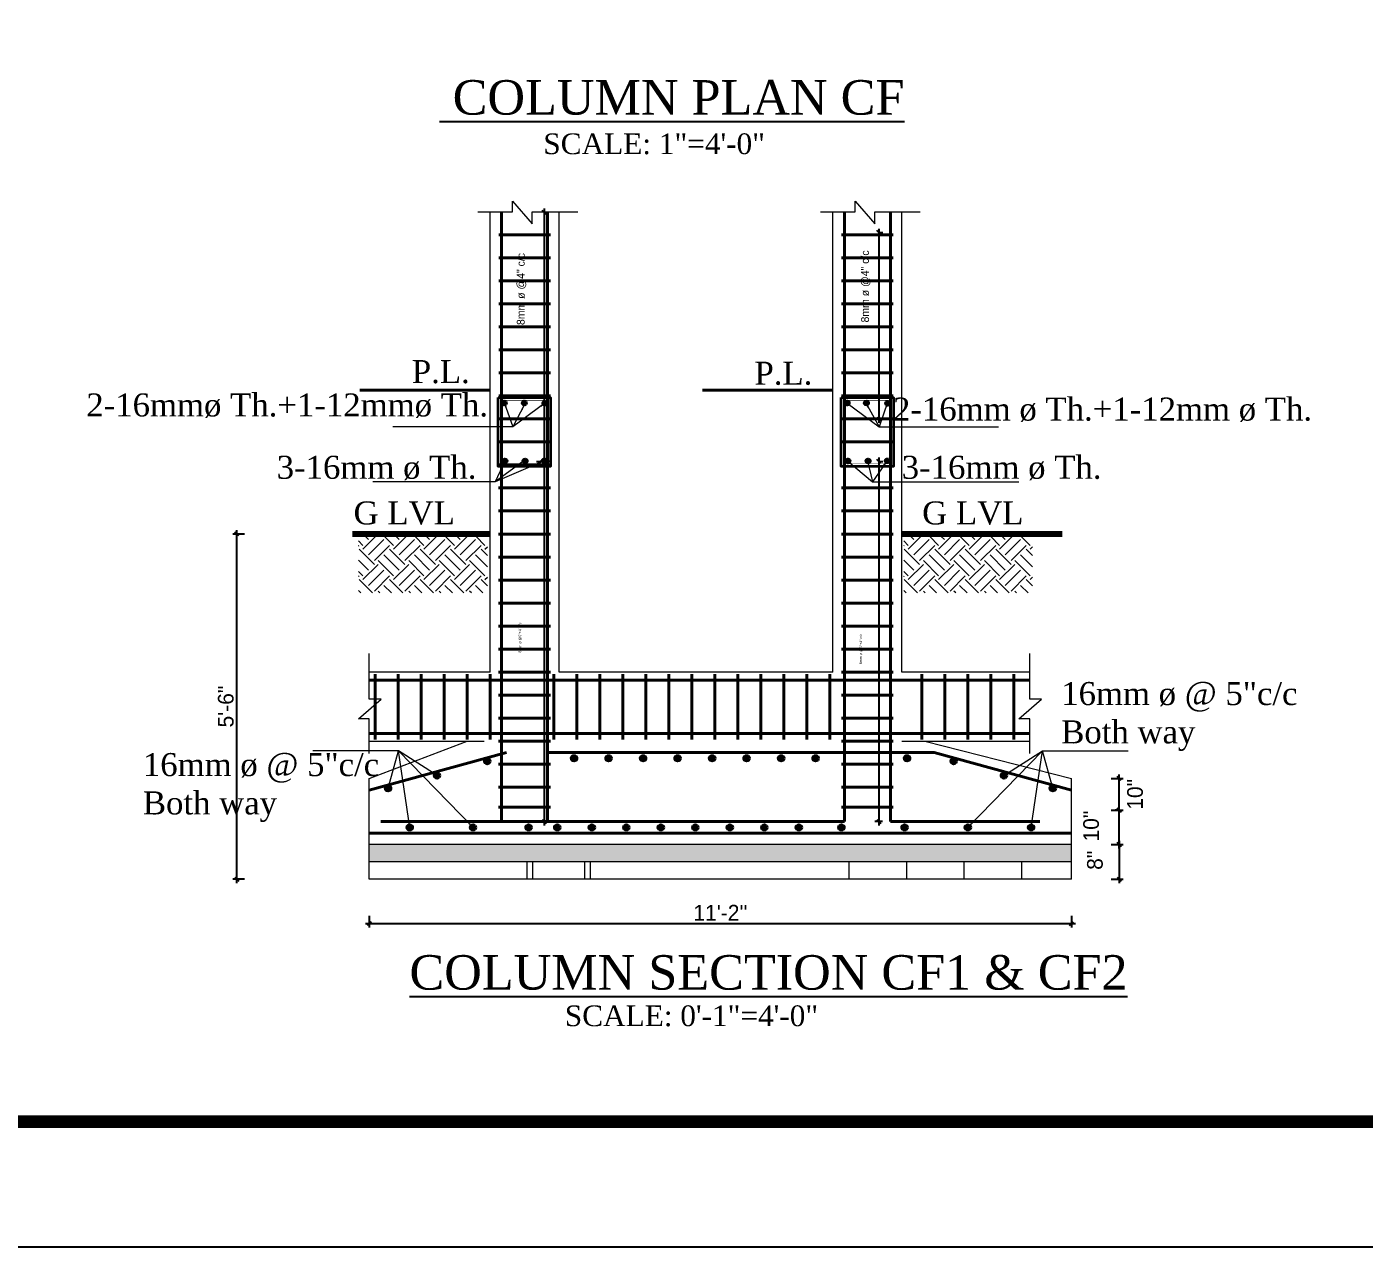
# Model space of a CAD drawing. Header units: inches. Extents: x -9998782 to 66725, y -6520505 to 8308.
# Drawn here: x -4999274 to -4998762, y -3259504 to -3259038 of the extents above; entities that cross this region are included whole.
import ezdxf
from ezdxf.enums import TextEntityAlignment as Align

# ---------------------------------------------------------------- set-up
doc = ezdxf.new("R2010")
doc.units = ezdxf.units.IN
doc.header["$LTSCALE"] = 2
doc.header["$MEASUREMENT"] = 0
doc.header["$PDMODE"] = 34
doc.linetypes.add('ACAD_ISO02W100', pattern=[15, 12, -3])
doc.layers.get('0').update_dxf_attribs({"linetype": 'CONTINUOUS'})
doc.layers.get('DEFPOINTS').update_dxf_attribs({"color": 141, "linetype": 'CONTINUOUS'})
doc.layers.add('column', color=4, linetype='CONTINUOUS')
for name, color, linetype, lineweight in [('DIM_LINE', 173, 'CONTINUOUS', 20), ('HACTH', 253, 'CONTINUOUS', 5), ('HATCH', 60, 'ACAD_ISO02W100', 13), ('ST-REINFOR', 201, 'CONTINUOUS', 40), ('TEXT', 181, 'CONTINUOUS', 25), ('TRENCH', 1, 'CONTINUOUS', 35), ('WALL ELV', 20, 'CONTINUOUS', 20), ('WALL SEC', 2, 'CONTINUOUS', 35)]:
    doc.layers.add(name, color=color, linetype=linetype, lineweight=lineweight)
doc.styles.add('Lettring Text', font='arial.ttf')
doc.styles.add('NIR', font='COPRGTL.TTF')
doc.styles.add('ordinary', font='times.ttf')
doc.styles.add('TIMES 48', font='times.ttf', dxfattribs={"height": 4})
doc.dimstyles.new('Copy of Standard', dxfattribs={"dimtxt": 6, "dimasz": 2.875, "dimexe": 2, "dimexo": 4, "dimgap": 2, "dimtad": 1, "dimdec": 0, "dimrnd": 1, "dimzin": 0, "dimdsep": 46, "dimlunit": 4, "dimtxsty": 'Lettring Text', "dimcen": 0.1, "dimclrd": 7, "dimclre": 7, "dimclrt": 7, "dimazin": 0, "dimtfac": 0.6450000000000001, "dimtdec": 0, "dimtmove": 1, "dimatfit": 0, "dimfxl": 3, "dimfxlon": 1, "dimtfillclr": 256, "dimtolj": 1, "dimtzin": 0, "dimlwd": -1, "dimlwe": -1, "dimarcsym": 2})
doc.dimstyles.new('nir 48', dxfattribs={"dimscale": 0.5, "dimtxt": 24, "dimasz": 3, "dimexe": 3, "dimexo": 6, "dimgap": 2, "dimtad": 3, "dimdec": 0, "dimzin": 3, "dimlunit": 4, "dimtxsty": 'NIR', "dimblk": 'OBLIQUE', "dimcen": 2.5, "dimdle": 3, "dimclrt": 3, "dimadec": 0, "dimazin": 0, "dimtfac": 1, "dimtdec": 0, "dimtmove": 2, "dimatfit": 3, "dimfxl": 1, "dimarcsym": 0})

# ---------------------------------------------------------------- blocks, each defined once
blk = doc.blocks.new('_Oblique')
at = {"color": 0, "linetype": 'ByBlock', "lineweight": -2}
blk.add_line((-0.5, -0.5), (0.5, 0.5), dxfattribs=at)
blk = doc.blocks.new('*D721')
at = {"layer": 'DEFPOINTS', "color": 0}
for p in [(-4999078.160861521, -3259108.676897615), (-4999076.047154357, -3259203.872644712), (-4999070.382405787, -3259203.872644712)]:
    blk.add_point(p, dxfattribs=at)
at = {"layer": 'DIM_LINE', "color": 0, "linetype": 'ByBlock', "lineweight": -2}
blk.add_line((-4999076.047154357, -3259107.176897615), (-4999076.047154357, -3259205.372644712), dxfattribs=at)
at = {"layer": 'DIM_LINE', "color": 0, "lineweight": -2}
for p, q in [((-4999076.047154357, -3259108.676897615), (-4999074.547154357, -3259108.676897615)), ((-4999073.382405787, -3259203.872644712), (-4999077.547154357, -3259203.872644712))]:
    blk.add_line(p, q, dxfattribs=at)
at = {"layer": 'DIM_LINE', "color": 0, "lineweight": -2, "xscale": 1.5, "yscale": 1.5, "zscale": 1.5}
for p, rotation in [((-4999076.047154357, -3259108.676897615), 90), ((-4999076.047154357, -3259203.872644712), 270)]:
    blk.add_blockref('_Oblique', p, dxfattribs=dict(at, rotation=rotation))
at = {"layer": 'DIM_LINE', "color": 3, "insert": (-4999084.728588782, -3259137.958773493), "char_height": 3, "attachment_point": 5, "rotation": 90, "style": 'NIR'}
blk.add_mtext('8mm ø @4" c/c', dxfattribs=at)
blk = doc.blocks.new('*D722')
at = {"layer": 'DEFPOINTS', "color": 0}
for p in [(-4999090.185192507, -3259203.872644712), (-4999076.047154357, -3259341.661342256), (-4999074.782405787, -3259341.661342256)]:
    blk.add_point(p, dxfattribs=at)
at = {"layer": 'DIM_LINE', "color": 0, "lineweight": -2}
for p, q in [((-4999079.047154357, -3259203.872644712), (-4999074.547154357, -3259203.872644712)), ((-4999076.047154357, -3259341.661342256), (-4999077.547154357, -3259341.661342256))]:
    blk.add_line(p, q, dxfattribs=at)
at = {"layer": 'DIM_LINE', "color": 0, "linetype": 'ByBlock', "lineweight": -2}
blk.add_line((-4999076.047154357, -3259202.372644712), (-4999076.047154357, -3259343.161342256), dxfattribs=at)
at = {"layer": 'DIM_LINE', "color": 0, "lineweight": -2, "xscale": 1.5, "yscale": 1.5, "zscale": 1.5}
for p, rotation in [((-4999076.047154357, -3259203.872644712), 90), ((-4999076.047154357, -3259341.661342256), 270)]:
    blk.add_blockref('_Oblique', p, dxfattribs=dict(at, rotation=rotation))
at = {"layer": 'DIM_LINE', "color": 3, "insert": (-4999085.249526389, -3259271.254072921), "char_height": 1, "attachment_point": 5, "rotation": 90, "style": 'NIR'}
blk.add_mtext('8mm ø @6"+4" c/c', dxfattribs=at)
blk = doc.blocks.new('*D723')
at = {"layer": 'DEFPOINTS', "color": 0}
for p in [(-4998948.446828401, -3259116.381342256), (-4998948.024084787, -3259187.693536069), (-4998948.024084787, -3259187.693536069)]:
    blk.add_point(p, dxfattribs=at)
at = {"layer": 'DIM_LINE', "color": 0, "linetype": 'ByBlock', "lineweight": -2}
blk.add_line((-4998948.024084787, -3259114.881342256), (-4998948.024084787, -3259189.193536069), dxfattribs=at)
at = {"layer": 'DIM_LINE', "color": 0, "lineweight": -2}
for p, q in [((-4998948.024084787, -3259116.381342256), (-4998946.524084787, -3259116.381342256)), ((-4998948.024084787, -3259187.693536069), (-4998949.524084787, -3259187.693536069))]:
    blk.add_line(p, q, dxfattribs=at)
at = {"layer": 'DIM_LINE', "color": 0, "lineweight": -2, "xscale": 1.5, "yscale": 1.5, "zscale": 1.5}
for p, rotation in [((-4998948.024084787, -3259116.381342256), 90), ((-4998948.024084787, -3259187.693536069), 270)]:
    blk.add_blockref('_Oblique', p, dxfattribs=dict(at, rotation=rotation))
at = {"layer": 'DIM_LINE', "color": 3, "insert": (-4998953.026748889, -3259136.971938201), "char_height": 3, "attachment_point": 5, "rotation": 90, "style": 'NIR'}
blk.add_mtext('8mm ø @4" c/c', dxfattribs=at)
blk = doc.blocks.new('*D724')
at = {"layer": 'DEFPOINTS', "color": 0}
for p in [(-4998950.226871507, -3259203.872644712), (-4998948.024084787, -3259341.661342256), (-4998943.623902407, -3259341.661342256)]:
    blk.add_point(p, dxfattribs=at)
at = {"layer": 'DIM_LINE', "color": 0, "linetype": 'ByBlock', "lineweight": -2}
blk.add_line((-4998948.024084787, -3259202.372644712), (-4998948.024084787, -3259343.161342256), dxfattribs=at)
at = {"layer": 'DIM_LINE', "color": 0, "lineweight": -2}
for p, q in [((-4998948.024084787, -3259203.872644712), (-4998946.524084787, -3259203.872644712)), ((-4998946.623902407, -3259341.661342256), (-4998949.524084787, -3259341.661342256))]:
    blk.add_line(p, q, dxfattribs=at)
at = {"layer": 'DIM_LINE', "color": 0, "lineweight": -2, "xscale": 1.5, "yscale": 1.5, "zscale": 1.5}
for p, rotation in [((-4998948.024084787, -3259203.872644712), 90), ((-4998948.024084787, -3259341.661342256), 270)]:
    blk.add_blockref('_Oblique', p, dxfattribs=dict(at, rotation=rotation))
at = {"layer": 'DIM_LINE', "color": 3, "insert": (-4998954.829101076, -3259275.661342256), "char_height": 1, "attachment_point": 5, "rotation": 90, "style": 'NIR'}
blk.add_mtext('8mm ø @6"+4" c/c', dxfattribs=at)
blk = doc.blocks.new('*D725')
at = {"layer": 'DEFPOINTS', "color": 0}
for p in [(-4999193.649555664, -3259231.661342256), (-4999179.43981347, -3259231.661342256), (-4999179.43981347, -3259363.661342256)]:
    blk.add_point(p, dxfattribs=at)
at = {"layer": 'DIM_LINE', "color": 0, "lineweight": -2}
for p, q in [((-4999190.649555664, -3259231.661342256), (-4999195.149555664, -3259231.661342256)), ((-4999190.649555664, -3259363.661342256), (-4999195.149555664, -3259363.661342256))]:
    blk.add_line(p, q, dxfattribs=at)
at = {"layer": 'DIM_LINE', "color": 0, "linetype": 'ByBlock', "lineweight": -2}
blk.add_line((-4999193.649555664, -3259365.161342256), (-4999193.649555664, -3259230.161342256), dxfattribs=at)
at = {"layer": 'DIM_LINE', "color": 0, "lineweight": -2, "xscale": 1.5, "yscale": 1.5, "zscale": 1.5}
for p, rotation in [((-4999193.649555664, -3259231.661342256), 90), ((-4999193.649555664, -3259363.661342256), 270)]:
    blk.add_blockref('_Oblique', p, dxfattribs=dict(at, rotation=rotation))
at = {"layer": 'DIM_LINE', "color": 3, "insert": (-4999197.842962256, -3259297.661342257), "char_height": 6, "attachment_point": 5, "rotation": 90, "style": 'NIR'}
blk.add_mtext('5\'-6"', dxfattribs=at)
blk = doc.blocks.new('*D726')
at = {"layer": 'DEFPOINTS', "color": 0}
for p in [(-4998896.66955573, -3259350.461342256), (-4998896.66955573, -3259363.661342256), (-4998856.095396386, -3259363.661342256)]:
    blk.add_point(p, dxfattribs=at)
at = {"layer": 'DIM_LINE', "color": 0, "lineweight": -2}
for p, q in [((-4998859.095396386, -3259350.461342256), (-4998854.595396386, -3259350.461342256)), ((-4998859.095396386, -3259363.661342256), (-4998854.595396386, -3259363.661342256))]:
    blk.add_line(p, q, dxfattribs=at)
at = {"layer": 'DIM_LINE', "color": 0, "linetype": 'ByBlock', "lineweight": -2}
blk.add_line((-4998856.095396386, -3259348.961342256), (-4998856.095396386, -3259365.161342256), dxfattribs=at)
at = {"layer": 'DIM_LINE', "color": 0, "lineweight": -2, "xscale": 1.5, "yscale": 1.5, "zscale": 1.5}
for p, rotation in [((-4998856.095396386, -3259350.461342256), 90), ((-4998856.095396386, -3259363.661342256), 270)]:
    blk.add_blockref('_Oblique', p, dxfattribs=dict(at, rotation=rotation))
at = {"layer": 'DIM_LINE', "color": 3, "insert": (-4998865.338878925, -3259356.455464331), "char_height": 6, "attachment_point": 5, "rotation": 90, "style": 'NIR'}
blk.add_mtext('8"', dxfattribs=at)
blk = doc.blocks.new('*D727')
at = {"layer": 'DEFPOINTS', "color": 0}
for p in [(-4998896.419283105, -3259337.261342256), (-4998856.095396386, -3259337.261342256), (-4998914.885724833, -3259350.461342256)]:
    blk.add_point(p, dxfattribs=at)
at = {"layer": 'DIM_LINE', "color": 0, "lineweight": -2}
for p, q in [((-4998859.095396386, -3259337.261342256), (-4998854.595396386, -3259337.261342256)), ((-4998859.095396386, -3259350.461342256), (-4998854.595396386, -3259350.461342256))]:
    blk.add_line(p, q, dxfattribs=at)
at = {"layer": 'DIM_LINE', "color": 0, "linetype": 'ByBlock', "lineweight": -2}
blk.add_line((-4998856.095396386, -3259351.961342256), (-4998856.095396386, -3259335.761342256), dxfattribs=at)
at = {"layer": 'DIM_LINE', "color": 0, "lineweight": -2, "xscale": 1.5, "yscale": 1.5, "zscale": 1.5}
for p, rotation in [((-4998856.095396386, -3259337.261342256), 90), ((-4998856.095396386, -3259350.461342256), 270)]:
    blk.add_blockref('_Oblique', p, dxfattribs=dict(at, rotation=rotation))
at = {"layer": 'DIM_LINE', "color": 3, "insert": (-4998866.808732915, -3259343.370231516), "char_height": 6, "attachment_point": 5, "rotation": 90, "style": 'NIR'}
blk.add_mtext('10"', dxfattribs=at)
blk = doc.blocks.new('*D729')
at = {"layer": 'DEFPOINTS', "color": 0}
for p in [(-4999142.982405787, -3259363.661342256), (-4998874.286148428, -3259363.661342256), (-4998874.286148428, -3259380.693859606)]:
    blk.add_point(p, dxfattribs=at)
at = {"layer": 'DIM_LINE', "color": 0, "lineweight": -2}
for p, q in [((-4999142.982405787, -3259377.693859606), (-4999142.982405787, -3259382.193859606)), ((-4998874.286148428, -3259377.693859606), (-4998874.286148428, -3259382.193859606))]:
    blk.add_line(p, q, dxfattribs=at)
at = {"layer": 'DIM_LINE', "color": 0, "linetype": 'ByBlock', "lineweight": -2}
blk.add_line((-4999144.482405787, -3259380.693859606), (-4998872.786148428, -3259380.693859606), dxfattribs=at)
at = {"layer": 'DIM_LINE', "color": 0, "lineweight": -2, "xscale": 1.5, "yscale": 1.5, "zscale": 1.5, "rotation": 180}
blk.add_blockref('_Oblique', (-4999142.982405787, -3259380.693859606), dxfattribs=at)
at = {"layer": 'DIM_LINE', "color": 0, "lineweight": -2, "xscale": 1.5, "yscale": 1.5, "zscale": 1.5}
blk.add_blockref('_Oblique', (-4998874.286148428, -3259380.693859606), dxfattribs=at)
at = {"layer": 'DIM_LINE', "color": 3, "insert": (-4999008.634277107, -3259376.500453012), "char_height": 6, "attachment_point": 5, "style": 'NIR'}
blk.add_mtext("11'-2''", dxfattribs=at)
blk = doc.blocks.new('*D730')
at = {"layer": 'DEFPOINTS', "color": 0}
for p in [(-4998874.286148428, -3259325.194411106), (-4998856.103170398, -3259325.194411106), (-4998856.095396386, -3259337.261342256)]:
    blk.add_point(p, dxfattribs=at)
at = {"layer": 'DIM_LINE', "color": 0, "lineweight": -2}
for p, q in [((-4998859.103170398, -3259325.194411106), (-4998854.603170398, -3259325.194411106)), ((-4998856.103170398, -3259337.261342256), (-4998857.603170398, -3259337.261342256))]:
    blk.add_line(p, q, dxfattribs=at)
at = {"layer": 'DIM_LINE', "color": 0, "linetype": 'ByBlock', "lineweight": -2}
blk.add_line((-4998856.103170398, -3259338.761342256), (-4998856.103170398, -3259323.694411106), dxfattribs=at)
at = {"layer": 'DIM_LINE', "color": 0, "lineweight": -2, "xscale": 1.5, "yscale": 1.5, "zscale": 1.5}
for p, rotation in [((-4998856.103170398, -3259325.194411106), 90), ((-4998856.103170398, -3259337.261342256), 270)]:
    blk.add_blockref('_Oblique', p, dxfattribs=dict(at, rotation=rotation))
at = {"layer": 'DIM_LINE', "color": 3, "insert": (-4998849.997675891, -3259331.227876682), "char_height": 6, "attachment_point": 5, "rotation": 90, "style": 'NIR'}
blk.add_mtext('10"', dxfattribs=at)

msp = doc.modelspace()

# ---------------------------------------------------------------- hatches: boundary and pattern name
at = {"layer": 'HACTH'}
h = msp.add_hatch(dxfattribs=at)
h.set_pattern_fill('AR-CONC', color=256, scale=1.100000000000136, style=0)
h.set_pattern_definition([(49.99999999999999, (-5155065.486148447, -3101620.422986282), (7.889862008609267, -0.6902734848086318), [0.8250000000001023, -9.075000000001125]), (355, (-5155065.486148447, -3101620.422986282), (-1.526264669743189, 8.274113470701156), [0.6600000000000819, -7.2600000000009]), (100.4513999999999, (-5155064.828659967, -3101620.480509022), (6.363603198855026, 7.58383496267143), [0.7011420900000852, -7.712563232000941]), (46.18420000000002, (-5155065.486148447, -3101618.222986282), (11.73965153488354, -1.820709157619425), [1.23750000000015, -13.61250000000166]), (96.6356, (-5155064.507844253, -3101618.374712659), (10.28128976103701, 10.71529657990619), [1.05171316800013, -11.56884300000143]), (351.1842, (-5155065.486148447, -3101618.222986282), (10.28128139647117, 10.7153046101799), [0.990000000000123, -10.89000000000135]), (21, (-5155064.386148447, -3101618.772986282), (6.565977573303893, -4.428807797319276), [0.8250000000001023, -9.075000000001125]), (326.0000000000001, (-5155064.386148447, -3101618.772986282), (2.676468651137731, 7.976650495516372), [0.6600000000000819, -7.2600000000009]), (71.4514, (-5155063.838983884, -3101619.142053948), (9.242448914397535, 3.547835463809916), [0.7011420900000871, -7.712563232000957]), (37.50000000000001, (-5155065.486148447, -3101620.422986282), (0.1337584084902139, 3.661832392144881), [0, -7.172000000000889, 0, -7.370000000000914, 0, -7.287500000000904]), (7.500000000000001, (-5155065.486148447, -3101620.422986282), (2.893764911863994, 4.338528830706501), [0, -4.202000000000521, 0, -7.007000000000869, 0, -2.777500000000344]), (327.5, (-5155067.939148447, -3101620.422986282), (5.872046797897228, -0.2481035890782086), [0, -2.750000000000341, 0, -8.580000000001064, 0, -11.38500000000141]), (317.5, (-5155069.039148447, -3101620.422986282), (6.415047862767044, 1.101154805655631), [0, -3.575000000000443, 0, -5.698000000000706, 0, -8.085000000001003])])
h.paths.add_polyline_path([(-4999142.982405787, -3259350.461342256), (-4999142.982405787, -3259357.061342256), (-4998874.286148428, -3259357.061342256), (-4998874.286148428, -3259350.461342256)])
at = {"layer": 'HATCH'}
h = msp.add_hatch(dxfattribs=at)
h.set_pattern_fill('EARTH', color=256, scale=33.00000000000409, angle=45, style=0)
h.set_pattern_definition([(45, (-5079400.134688401, -3295818.702588602), (9.76996261670259e-16, 11.66726188957948), [8.250000000001023, -8.250000000001023]), (45, (-5079402.322300005, -3295816.514976998), (9.76996261670259e-16, 11.66726188957948), [8.250000000001023, -8.250000000001023]), (45, (-5079404.509911609, -3295814.327365393), (9.76996261670259e-16, 11.66726188957948), [8.250000000001023, -8.250000000001023]), (135, (-5079404.509911609, -3295812.868957657), (-11.66726188957948, 9.76996261670259e-16), [8.250000000001023, -8.250000000001023]), (135, (-5079402.322300005, -3295810.681346053), (-11.66726188957948, 9.76996261670259e-16), [8.250000000001023, -8.250000000001023]), (135, (-5079400.134688401, -3295808.493734449), (-11.66726188957948, 9.76996261670259e-16), [8.250000000001023, -8.250000000001023])])
h.paths.add_polyline_path([(-4999097.801765238, -3259232.617223062), (-4999147.088720195, -3259232.617223062), (-4999147.088720195, -3259254.185671457), (-4999097.801765238, -3259254.185671457)])
h = msp.add_hatch(dxfattribs=at)
h.set_pattern_fill('EARTH', color=256, scale=33.00000000000409, angle=45, style=0)
h.set_pattern_definition([(45, (-5079191.561978702, -3295818.702588602), (9.76996261670259e-16, 11.66726188957948), [8.250000000001023, -8.250000000001023]), (45, (-5079193.749590307, -3295816.514976998), (9.76996261670259e-16, 11.66726188957948), [8.250000000001023, -8.250000000001023]), (45, (-5079195.937201911, -3295814.327365393), (9.76996261670259e-16, 11.66726188957948), [8.250000000001023, -8.250000000001023]), (135, (-5079195.937201911, -3295812.868957657), (-11.66726188957948, 9.76996261670259e-16), [8.250000000001023, -8.250000000001023]), (135, (-5079193.749590307, -3295810.681346053), (-11.66726188957948, 9.76996261670259e-16), [8.250000000001023, -8.250000000001023]), (135, (-5079191.561978702, -3295808.493734449), (-11.66726188957948, 9.76996261670259e-16), [8.250000000001023, -8.250000000001023])])
h.paths.add_polyline_path([(-4998889.22905554, -3259232.617223062), (-4998938.516010497, -3259232.617223062), (-4998938.516010497, -3259254.185671457), (-4998889.22905554, -3259254.185671457)])
at = {"layer": 'WALL SEC'}
for points in [[(-4999092.109861108, -3259181.540059566, 1), (-4999090.525861108, -3259181.540059566, 1)], [(-4999092.109861108, -3259181.540059566, 1), (-4999090.525861108, -3259181.540059566, 1)], [(-4999090.491963246, -3259181.540059566, -1), (-4999092.075963247, -3259181.540059566, -1)], [(-4999084.470434438, -3259181.54691362, 1), (-4999082.886434439, -3259181.54691362, 1)], [(-4999084.470434438, -3259181.54691362, 1), (-4999082.886434439, -3259181.54691362, 1)], [(-4999082.852536577, -3259181.54691362, -1), (-4999084.436536577, -3259181.54691362, -1)], [(-4999076.59640665, -3259181.662635973, 1), (-4999075.01240665, -3259181.662635973, 1)], [(-4999076.59640665, -3259181.662635973, 1), (-4999075.01240665, -3259181.662635973, 1)], [(-4999074.978508788, -3259181.662635973, -1), (-4999076.562508788, -3259181.662635973, -1)], [(-4998960.965238155, -3259181.540059566, 1), (-4998959.381238155, -3259181.540059566, 1)], [(-4998960.965238155, -3259181.540059566, 1), (-4998959.381238155, -3259181.540059566, 1)], [(-4998959.347340293, -3259181.540059566, -1), (-4998960.931340293, -3259181.540059566, -1)], [(-4998953.600550755, -3259181.54691362, 1), (-4998952.016550755, -3259181.54691362, 1)], [(-4998953.600550755, -3259181.54691362, 1), (-4998952.016550755, -3259181.54691362, 1)], [(-4998951.982652893, -3259181.54691362, -1), (-4998953.566652893, -3259181.54691362, -1)], [(-4998945.451783696, -3259181.662635973, 1), (-4998943.867783696, -3259181.662635973, 1)], [(-4998945.451783696, -3259181.662635973, 1), (-4998943.867783696, -3259181.662635973, 1)], [(-4998943.833885835, -3259181.662635973, -1), (-4998945.417885834, -3259181.662635973, -1)], [(-4999091.88112722, -3259203.738341938, 1), (-4999090.297127219, -3259203.738341938, 1)], [(-4999091.88112722, -3259203.738341938, 1), (-4999090.297127219, -3259203.738341938, 1)], [(-4999090.263229357, -3259203.738341938, -1), (-4999091.847229358, -3259203.738341938, -1)], [(-4999084.181127219, -3259203.738341938, 1), (-4999082.59712722, -3259203.738341938, 1)], [(-4999084.181127219, -3259203.738341938, 1), (-4999082.59712722, -3259203.738341938, 1)], [(-4999082.563229358, -3259203.738341938, -1), (-4999084.147229358, -3259203.738341938, -1)], [(-4999076.852842788, -3259203.67472735, 1), (-4999075.268842788, -3259203.67472735, 1)], [(-4999076.852842788, -3259203.67472735, 1), (-4999075.268842788, -3259203.67472735, 1)], [(-4999075.234944927, -3259203.67472735, -1), (-4999076.818944926, -3259203.67472735, -1)], [(-4998960.650837863, -3259203.738341938, 1), (-4998959.066837863, -3259203.738341938, 1)], [(-4998960.650837863, -3259203.738341938, 1), (-4998959.066837863, -3259203.738341938, 1)], [(-4998959.032940001, -3259203.738341938, -1), (-4998960.616940001, -3259203.738341938, -1)], [(-4998952.950837863, -3259203.738341938, 1), (-4998951.366837863, -3259203.738341938, 1)], [(-4998952.950837863, -3259203.738341938, 1), (-4998951.366837863, -3259203.738341938, 1)], [(-4998951.332940001, -3259203.738341938, -1), (-4998952.916940001, -3259203.738341938, -1)], [(-4998945.622553431, -3259203.67472735, 1), (-4998944.038553432, -3259203.67472735, 1)], [(-4998945.622553431, -3259203.67472735, 1), (-4998944.038553432, -3259203.67472735, 1)], [(-4998944.00465557, -3259203.67472735, -1), (-4998945.58865557, -3259203.67472735, -1)], [(-4999063.514074536, -3259317.450492403, -1), (-4999065.714074535, -3259317.450492403, -1)], [(-4999050.314074536, -3259317.450492403, -1), (-4999052.514074536, -3259317.450492403, -1)], [(-4999037.114074536, -3259317.450492403, -1), (-4999039.314074536, -3259317.450492403, -1)], [(-4999023.914074535, -3259317.450492403, -1), (-4999026.114074536, -3259317.450492403, -1)], [(-4999010.714074535, -3259317.450492403, -1), (-4999012.914074535, -3259317.450492403, -1)], [(-4998997.514074536, -3259317.450492403, -1), (-4998999.714074535, -3259317.450492403, -1)], [(-4998984.314074536, -3259317.450492403, -1), (-4998986.514074536, -3259317.450492403, -1)], [(-4998971.114074536, -3259317.450492403, -1), (-4998973.314074536, -3259317.450492403, -1)], [(-4998936.123874503, -3259317.450492403, -1), (-4998938.323874503, -3259317.450492403, -1)], [(-4999098.954662059, -3259318.550492403, 1), (-4999096.754662059, -3259318.550492403, 1)], [(-4998918.313892155, -3259318.550492403, -1), (-4998920.513892155, -3259318.550492403, -1)], [(-4999118.168496447, -3259324.020005235, 1), (-4999115.968496446, -3259324.020005235, 1)], [(-4998899.100057768, -3259324.020005235, -1), (-4998901.300057768, -3259324.020005235, -1)], [(-4999136.890874742, -3259328.923551364, 1), (-4999134.690874741, -3259328.923551364, 1)], [(-4998880.377679474, -3259328.923551364, -1), (-4998882.577679474, -3259328.923551364, -1)], [(-4999126.390505533, -3259343.87219211, 1), (-4999128.590505533, -3259343.87219211, 1)], [(-4999102.190505533, -3259343.87219211, 1), (-4999104.390505533, -3259343.87219211, 1)], [(-4999083.14117304, -3259343.87219211, -1), (-4999080.941173039, -3259343.87219211, -1)], [(-4999072.14117304, -3259343.87219211, -1), (-4999069.941173039, -3259343.87219211, -1)], [(-4999058.941173039, -3259343.87219211, -1), (-4999056.74117304, -3259343.87219211, -1)], [(-4999045.74117304, -3259343.87219211, -1), (-4999043.54117304, -3259343.87219211, -1)], [(-4999032.54117304, -3259343.87219211, -1), (-4999030.34117304, -3259343.87219211, -1)], [(-4999019.34117304, -3259343.87219211, -1), (-4999017.14117304, -3259343.87219211, -1)], [(-4999006.14117304, -3259343.87219211, -1), (-4999003.941173039, -3259343.87219211, -1)], [(-4998992.941173039, -3259343.87219211, -1), (-4998990.74117304, -3259343.87219211, -1)], [(-4998979.74117304, -3259343.87219211, -1), (-4998977.54117304, -3259343.87219211, -1)], [(-4998963.478231062, -3259343.87219211, -1), (-4998961.278231062, -3259343.87219211, -1)], [(-4998939.278048682, -3259343.87219211, -1), (-4998937.078048682, -3259343.87219211, -1)], [(-4998915.078048682, -3259343.87219211, -1), (-4998912.878048682, -3259343.87219211, -1)], [(-4998890.878048682, -3259343.87219211, -1), (-4998888.678048682, -3259343.87219211, -1)]]:
    msp.add_hatch(color=256, dxfattribs=at).paths.add_polyline_path(points)

# ---------------------------------------------------------------- linework, layer by layer
msp.add_lwpolyline([(-5000149.74670812, -3259504.455889158), (-5000149.74670812, -3257259.41651908), (-4996974.943558513, -3257259.41651908), (-4996974.943558513, -3259504.455889158)], close=True)
at = {"const_width": 4.800000000000001}
msp.add_lwpolyline([(-4997022.943558513, -3259456.455889158), (-4997022.943558513, -3257307.41651908), (-5000005.74670812, -3257307.41651908), (-5000005.74670812, -3259456.455889158)], close=True, dxfattribs=at)
at = {"layer": 'column', "const_width": 0.2200000000000273}
for points in [[(-4999091.425218686, -3259180.507478227), (-4999075.882405787, -3259180.507478227, -0.414213562373095), (-4999074.782405787, -3259181.607478227), (-4999074.782405787, -3259203.607478227, -0.414213562373095), (-4999075.882405787, -3259204.707478227), (-4999091.425218686, -3259204.707478227, -0.414213562373095), (-4999092.525218686, -3259203.607478227), (-4999092.525218686, -3259181.607478227, -0.4142135623730446)], [(-4998960.19492933, -3259180.507478227), (-4998944.652116431, -3259180.507478227, -0.414213562373095), (-4998943.55211643, -3259181.607478227), (-4998943.55211643, -3259203.607478227, -0.414213562373095), (-4998944.652116431, -3259204.707478227), (-4998960.19492933, -3259204.707478227, -0.414213562373095), (-4998961.294929329, -3259203.607478227), (-4998961.294929329, -3259181.607478227, -0.4142135623730446)]]:
    msp.add_lwpolyline(points, format="xyb", close=True, dxfattribs=at)
at = {"layer": 'DIM_LINE'}
for p, q in [((-4999074.696739384, -3259181.607478227), (-4999075.520227218, -3259182.766304952)), ((-4998943.55211643, -3259181.607478227), (-4998944.375604265, -3259182.766304952))]:
    msp.add_line(p, q, dxfattribs=at)
at = {"layer": 'DIM_LINE', "const_width": 2.200000000000273}
for points in [[(-4999149.414789046, -3259231.661342256), (-4999096.782405787, -3259231.661342256)], [(-4998877.791519148, -3259231.661342256), (-4998939.223902407, -3259231.661342256)]]:
    msp.add_lwpolyline(points, dxfattribs=at)
at = {"layer": 'HACTH'}
for p, q in [((-4999082.555828896, -3259363.661342256), (-4999082.555828896, -3259357.061342256)), ((-4999080.355828896, -3259363.661342256), (-4999080.355828896, -3259357.061342256)), ((-4999060.555828896, -3259363.661342256), (-4999060.555828896, -3259357.061342256)), ((-4999058.355828896, -3259363.661342256), (-4999058.355828896, -3259357.061342256)), ((-4998959.355828896, -3259363.661342256), (-4998959.355828896, -3259357.061342256)), ((-4998937.355828896, -3259363.661342256), (-4998937.355828896, -3259357.061342256)), ((-4998915.355828896, -3259363.661342256), (-4998915.355828896, -3259357.061342256)), ((-4998893.355828896, -3259363.661342256), (-4998893.355828896, -3259357.061342256))]:
    msp.add_line(p, q, dxfattribs=at)
at = {"layer": 'HATCH', "linetype": 'Continuous'}
for points in [[(-4999101.405839384, -3259108.461342256), (-4999088.208039384, -3259108.461342256), (-4999088.213821254, -3259104.296747787), (-4999080.669831485, -3259112.970488175), (-4999080.666439384, -3259108.461342256), (-4999063.248128264, -3259108.461342256)], [(-4998970.333002407, -3259108.461342256), (-4998957.135202407, -3259108.461342256), (-4998957.140984277, -3259104.296747787), (-4998949.596994509, -3259112.970488175), (-4998949.593602407, -3259108.461342256), (-4998932.175291288, -3259108.461342256)], [(-4999142.982405787, -3259315.570442256), (-4999142.982405787, -3259302.372642256), (-4999147.147000256, -3259302.378424126), (-4999138.473259868, -3259294.834434358), (-4999142.982405787, -3259294.831042256), (-4999142.982405787, -3259277.412731137)], [(-4998890.31017809, -3259315.570442256), (-4998890.31017809, -3259302.372642256), (-4998894.474772559, -3259302.378424126), (-4998885.801032171, -3259294.834434358), (-4998890.31017809, -3259294.831042256), (-4998890.31017809, -3259277.412731137)]]:
    msp.add_lwpolyline(points, dxfattribs=at)
at = {"layer": 'ST-REINFOR'}
for p, q in [((-4999092.382405787, -3259341.661342256), (-4999092.382405787, -3259108.461342256)), ((-4999074.782405787, -3259341.661342256), (-4999074.782405787, -3259108.461342256)), ((-4998961.224084787, -3259341.661342256), (-4998961.224084787, -3259108.461342256)), ((-4998943.623902407, -3259341.661342256), (-4998943.623902407, -3259108.461342256)), ((-4999093.396739384, -3259117.261342256), (-4999073.596739383, -3259117.261342256)), ((-4998962.324084788, -3259117.261342256), (-4998942.523902407, -3259117.261342256)), ((-4999093.396739384, -3259126.061342256), (-4999073.596739383, -3259126.061342256)), ((-4998962.324084788, -3259126.061342256), (-4998942.523902407, -3259126.061342256)), ((-4999093.396739384, -3259134.861342256), (-4999073.596739383, -3259134.861342256)), ((-4998962.324084788, -3259134.861342256), (-4998942.523902407, -3259134.861342256)), ((-4999093.396739384, -3259143.661342256), (-4999073.596739383, -3259143.661342256)), ((-4998962.324084788, -3259143.661342256), (-4998942.523902407, -3259143.661342256)), ((-4999093.396739384, -3259152.461342256), (-4999073.596739383, -3259152.461342256)), ((-4998962.324084788, -3259152.461342256), (-4998942.523902407, -3259152.461342256)), ((-4999093.396739384, -3259161.261342256), (-4999073.596739383, -3259161.261342256)), ((-4998962.324084788, -3259161.261342256), (-4998942.523902407, -3259161.261342256)), ((-4999093.396739384, -3259170.061342256), (-4999073.596739383, -3259170.061342256)), ((-4998962.324084788, -3259170.061342256), (-4998942.523902407, -3259170.061342256)), ((-4999096.696739384, -3259176.661342256), (-4999146.601217297, -3259176.661342256)), ((-4998965.624084787, -3259176.661342256), (-4999015.5285627, -3259176.661342256)), ((-4999093.396739384, -3259178.861342256), (-4999073.596739383, -3259178.861342256)), ((-4998962.324084788, -3259178.861342256), (-4998942.523902407, -3259178.861342256)), ((-4999093.396739384, -3259187.661342256), (-4999073.596739383, -3259187.661342256)), ((-4998962.324084788, -3259187.661342256), (-4998942.523902407, -3259187.661342256)), ((-4999093.482405787, -3259196.461342256), (-4999073.682405788, -3259196.461342256)), ((-4998962.324084788, -3259196.461342256), (-4998942.523902407, -3259196.461342256)), ((-4999093.482405787, -3259205.261342256), (-4999073.682405788, -3259205.261342256)), ((-4999093.482405787, -3259214.061342256), (-4999073.682405788, -3259214.061342256)), ((-4998962.324084788, -3259214.061342256), (-4998942.523902407, -3259214.061342256)), ((-4999093.482405787, -3259222.861342256), (-4999073.682405788, -3259222.861342256)), ((-4998962.324084788, -3259222.861342256), (-4998942.523902407, -3259222.861342256)), ((-4999093.482405787, -3259231.661342256), (-4999073.682405788, -3259231.661342256)), ((-4998962.324084788, -3259231.661342256), (-4998942.523902407, -3259231.661342256)), ((-4999093.482405787, -3259240.461342256), (-4999073.682405788, -3259240.461342256)), ((-4998962.324084788, -3259240.461342256), (-4998942.523902407, -3259240.461342256)), ((-4999093.482405787, -3259249.261342256), (-4999073.682405788, -3259249.261342256)), ((-4998962.324084788, -3259249.261342256), (-4998942.523902407, -3259249.261342256)), ((-4999093.482405787, -3259258.061342256), (-4999073.682405788, -3259258.061342256)), ((-4998962.324084788, -3259258.061342256), (-4998942.523902407, -3259258.061342256)), ((-4999093.482405787, -3259266.861342256), (-4999073.682405788, -3259266.861342256)), ((-4998962.324084788, -3259266.861342256), (-4998942.523902407, -3259266.861342256)), ((-4999093.482405787, -3259275.661342256), (-4999073.682405788, -3259275.661342256)), ((-4998962.324084788, -3259275.661342256), (-4998942.523902407, -3259275.661342256)), ((-4999140.671179915, -3259285.240594088), (-4999140.671179915, -3259310.215675725)), ((-4999131.871179915, -3259285.240594088), (-4999131.871179915, -3259310.215675725)), ((-4999123.071179914, -3259285.240594088), (-4999123.071179914, -3259310.215675725)), ((-4999114.271179914, -3259285.240594088), (-4999114.271179914, -3259310.215675725)), ((-4999105.471179915, -3259285.240594088), (-4999105.471179915, -3259310.215675725)), ((-4999096.671179915, -3259285.240594088), (-4999096.671179915, -3259310.215675725)), ((-4999093.482405787, -3259284.461342256), (-4999073.682405788, -3259284.461342256)), ((-4999072.337788771, -3259285.240594088), (-4999072.337788771, -3259310.215675725)), ((-4999063.537788771, -3259285.240594088), (-4999063.537788771, -3259310.215675725)), ((-4999054.737788771, -3259285.240594088), (-4999054.737788771, -3259310.215675725)), ((-4999045.937788771, -3259285.240594088), (-4999045.937788771, -3259310.215675725)), ((-4999037.137788772, -3259285.240594088), (-4999037.137788772, -3259310.215675725)), ((-4999028.337788771, -3259285.240594088), (-4999028.337788771, -3259310.215675725)), ((-4999019.537788771, -3259285.240594088), (-4999019.537788771, -3259310.215675725)), ((-4999010.737788771, -3259285.240594088), (-4999010.737788771, -3259310.215675725)), ((-4999001.937788771, -3259285.240594088), (-4999001.937788771, -3259310.215675725)), ((-4998993.137788772, -3259285.240594088), (-4998993.137788772, -3259310.215675725)), ((-4998984.337788771, -3259285.240594088), (-4998984.337788771, -3259310.215675725)), ((-4998975.537788771, -3259285.240594088), (-4998975.537788771, -3259310.215675725)), ((-4998966.737788771, -3259285.240594088), (-4998966.737788771, -3259310.215675725)), ((-4998962.324084788, -3259284.461342256), (-4998942.523902407, -3259284.461342256)), ((-4998931.537606391, -3259285.240594088), (-4998931.537606391, -3259310.215675725)), ((-4998922.737606391, -3259285.240594088), (-4998922.737606391, -3259310.215675725)), ((-4998913.937606391, -3259285.240594088), (-4998913.937606391, -3259310.215675725)), ((-4998905.137606391, -3259285.240594088), (-4998905.137606391, -3259310.215675725)), ((-4998896.337606391, -3259285.240594088), (-4998896.337606391, -3259310.215675725)), ((-4999142.982405787, -3259287.508500002), (-4998890.31017809, -3259287.508500002)), ((-4999093.482405787, -3259293.261342256), (-4999073.682405788, -3259293.261342256)), ((-4998962.324084788, -3259293.261342256), (-4998942.523902407, -3259293.261342256)), ((-4999093.482405787, -3259302.061342256), (-4999073.682405788, -3259302.061342256)), ((-4998962.324084788, -3259302.061342256), (-4998942.523902407, -3259302.061342256)), ((-4998890.31017809, -3259307.940023367), (-4999142.982405787, -3259307.919641566)), ((-4999093.482405787, -3259310.861342256), (-4999073.682405788, -3259310.861342256)), ((-4998962.324084788, -3259310.861342256), (-4998942.523902407, -3259310.861342256)), ((-4999090.4245224, -3259315.261342256), (-4999142.982405787, -3259329.632466434)), ((-4999074.782405787, -3259315.261342256), (-4998942.486148428, -3259315.261342256)), ((-4998926.844031814, -3259315.261342256), (-4998995.582405787, -3259315.261342256)), ((-4998926.844031814, -3259315.261342256), (-4998874.286148428, -3259329.632466434)), ((-4999093.482405787, -3259319.661342256), (-4999073.682405788, -3259319.661342256)), ((-4998962.324084788, -3259319.661342256), (-4998942.523902407, -3259319.661342256)), ((-4999093.482405787, -3259328.461342256), (-4999073.682405788, -3259328.461342256)), ((-4998962.324084788, -3259328.461342256), (-4998942.523902407, -3259328.461342256)), ((-4999093.482405787, -3259336.17219211), (-4999073.682405788, -3259336.17219211)), ((-4998962.324084788, -3259336.17219211), (-4998942.523902407, -3259336.17219211)), ((-4999138.582405787, -3259341.661342256), (-4999090.114323769, -3259341.661342256)), ((-4999120.982405787, -3259341.661342256), (-4999063.782405787, -3259341.661342256)), ((-4998961.224084787, -3259341.661342256), (-4999074.782405787, -3259341.661342256)), ((-4998943.623902407, -3259341.661342256), (-4998886.423902407, -3259341.661342256)), ((-4998874.286148428, -3259346.061342256), (-4999142.982405787, -3259346.061342256))]:
    msp.add_line(p, q, dxfattribs=at)
at = {"layer": 'TRENCH'}
for points in [[(-4999093.625218686, -3259179.407478227), (-4999073.682405788, -3259179.407478227), (-4999073.682405788, -3259205.807478227), (-4999093.625218686, -3259205.807478227)], [(-4998962.39492933, -3259179.407478227), (-4998942.452116431, -3259179.407478227), (-4998942.452116431, -3259205.807478227), (-4998962.39492933, -3259205.807478227)]]:
    msp.add_lwpolyline(points, close=True, dxfattribs=at)
at = {"layer": 'WALL ELV'}
for p, q in [((-4999096.782405787, -3259284.461342256), (-4999096.782405787, -3259108.461342256)), ((-4999070.382405787, -3259284.461342256), (-4999070.382405787, -3259108.461342256)), ((-4998965.624084787, -3259284.461342256), (-4998965.624084787, -3259108.461342256)), ((-4998939.223902407, -3259284.461342256), (-4998939.223902407, -3259108.461342256)), ((-4999096.782405787, -3259284.461342256), (-4999142.982405787, -3259284.461342256)), ((-4998965.624084787, -3259284.461342256), (-4999070.382405787, -3259284.461342256)), ((-4998890.31017809, -3259284.461342256), (-4998939.223902407, -3259284.461342256)), ((-4999142.982405787, -3259310.861342256), (-4999098.982405787, -3259310.861342256)), ((-4999142.982405787, -3259325.194411106), (-4999105.582405787, -3259310.861342256)), ((-4998939.223902407, -3259310.861342256), (-4998890.31017809, -3259310.861342256)), ((-4998930.423902407, -3259310.861342256), (-4998874.286148428, -3259325.194411106)), ((-4999142.982405787, -3259363.661342256), (-4999142.982405787, -3259325.194411106)), ((-4998874.286148428, -3259363.661342256), (-4998874.286148428, -3259325.194411106)), ((-4998874.286148428, -3259350.461342256), (-4999142.982405787, -3259350.461342256)), ((-4998874.286148428, -3259357.061342256), (-4999142.982405787, -3259357.061342256)), ((-4998874.286148428, -3259363.661342256), (-4999142.982405787, -3259363.661342256))]:
    msp.add_line(p, q, dxfattribs=at)
at = {"layer": 'WALL SEC'}
for centre, radius in [((-4999091.317861108, -3259181.540059566), 0.7920000000000982), ((-4999091.317861108, -3259181.540059566), 0.7920000000000982), ((-4999091.283963246, -3259181.540059566), 0.7920000000000982), ((-4999083.678434439, -3259181.54691362), 0.7920000000000982), ((-4999083.678434439, -3259181.54691362), 0.7920000000000982), ((-4999083.644536577, -3259181.54691362), 0.7920000000000982), ((-4999075.804406649, -3259181.662635973), 0.7920000000000982), ((-4999075.804406649, -3259181.662635973), 0.7920000000000982), ((-4999075.770508788, -3259181.662635973), 0.7920000000000982), ((-4998960.173238155, -3259181.540059566), 0.7920000000000982), ((-4998960.173238155, -3259181.540059566), 0.7920000000000982), ((-4998960.139340294, -3259181.540059566), 0.7920000000000982), ((-4998952.808550755, -3259181.54691362), 0.7920000000000982), ((-4998952.808550755, -3259181.54691362), 0.7920000000000982), ((-4998952.774652894, -3259181.54691362), 0.7920000000000982), ((-4998944.659783697, -3259181.662635973), 0.7920000000000982), ((-4998944.659783697, -3259181.662635973), 0.7920000000000982), ((-4998944.625885835, -3259181.662635973), 0.7920000000000982), ((-4999091.089127219, -3259203.738341938), 0.7920000000000982), ((-4999091.089127219, -3259203.738341938), 0.7920000000000982), ((-4999091.055229357, -3259203.738341938), 0.7920000000000982), ((-4999083.389127219, -3259203.738341938), 0.7920000000000982), ((-4999083.389127219, -3259203.738341938), 0.7920000000000982), ((-4999083.355229357, -3259203.738341938), 0.7920000000000982), ((-4999076.060842788, -3259203.67472735), 0.7920000000000982), ((-4999076.060842788, -3259203.67472735), 0.7920000000000982), ((-4999076.026944926, -3259203.67472735), 0.7920000000000982), ((-4998959.858837862, -3259203.738341938), 0.7920000000000982), ((-4998959.858837862, -3259203.738341938), 0.7920000000000982), ((-4998959.824940001, -3259203.738341938), 0.7920000000000982), ((-4998952.158837863, -3259203.738341938), 0.7920000000000982), ((-4998952.158837863, -3259203.738341938), 0.7920000000000982), ((-4998952.124940001, -3259203.738341938), 0.7920000000000982), ((-4998944.830553432, -3259203.67472735), 0.7920000000000982), ((-4998944.830553432, -3259203.67472735), 0.7920000000000982), ((-4998944.79665557, -3259203.67472735), 0.7920000000000982), ((-4999064.614074536, -3259317.450492403), 1.100000000000136), ((-4999051.414074535, -3259317.450492403), 1.100000000000136), ((-4999038.214074535, -3259317.450492403), 1.100000000000136), ((-4999025.014074536, -3259317.450492403), 1.100000000000136), ((-4999011.814074536, -3259317.450492403), 1.100000000000136), ((-4998998.614074536, -3259317.450492403), 1.100000000000136), ((-4998985.414074535, -3259317.450492403), 1.100000000000136), ((-4998972.214074535, -3259317.450492403), 1.100000000000136), ((-4998937.223874504, -3259317.450492403), 1.100000000000136), ((-4999097.85466206, -3259318.550492403), 1.100000000000136), ((-4998919.413892156, -3259318.550492403), 1.100000000000136), ((-4999117.068496447, -3259324.020005235), 1.100000000000136), ((-4998900.200057768, -3259324.020005235), 1.100000000000136), ((-4999135.790874741, -3259328.923551364), 1.100000000000136), ((-4998881.477679473, -3259328.923551364), 1.100000000000136), ((-4999127.490505532, -3259343.87219211), 1.100000000000136), ((-4999103.290505533, -3259343.87219211), 1.100000000000136), ((-4999082.04117304, -3259343.87219211), 1.100000000000136), ((-4999071.04117304, -3259343.87219211), 1.100000000000136), ((-4999057.84117304, -3259343.87219211), 1.100000000000136), ((-4999044.64117304, -3259343.87219211), 1.100000000000136), ((-4999031.441173039, -3259343.87219211), 1.100000000000136), ((-4999018.24117304, -3259343.87219211), 1.100000000000136), ((-4999005.04117304, -3259343.87219211), 1.100000000000136), ((-4998991.84117304, -3259343.87219211), 1.100000000000136), ((-4998978.64117304, -3259343.87219211), 1.100000000000136), ((-4998962.378231063, -3259343.87219211), 1.100000000000136), ((-4998938.178048682, -3259343.87219211), 1.100000000000136), ((-4998913.978048682, -3259343.87219211), 1.100000000000136), ((-4998889.778048682, -3259343.87219211), 1.100000000000136)]:
    msp.add_circle(centre, radius, dxfattribs=at)

# ---------------------------------------------------------------- texts
at = {"style": 'ordinary'}
for p in [(-4999115.619634568, -3259169.541490572), (-4998984.546979971, -3259170.154918964)]:
    msp.add_text('P.L.', height=8.800000000001091, dxfattribs=at).set_placement(p, align=Align.MIDDLE_CENTER)
at = {"char_height": 8.800000000001091, "width": 100.2210737597839, "attachment_point": 5, "style": 'ordinary'}
for insert in [(-4999129.609747056, -3259223.696055699), (-4998912.087735071, -3259223.696055699)]:
    msp.add_mtext('{\\fTimes New Roman|b0|i0|c0|p18;G LVL}', dxfattribs=dict(at, insert=insert))
at = {"layer": 'TEXT', "style": 'TIMES 48'}
for s, p in [('%%U COLUMN PLAN CF', (-4999116.05766813, -3259071.258978352)), ('%%UCOLUMN SECTION CF1 & CF2', (-4999127.608976109, -3259405.929155707))]:
    msp.add_text(s, height=13.20000000000164, dxfattribs=at).set_placement(p)
msp.add_text('SCALE: 0\'-1"=4\'-0"', height=7.920000000000981, dxfattribs=at).set_placement((-4999019.723072409, -3259415.930687356), align=Align.MIDDLE_CENTER)
at = {"layer": 'TEXT', "insert": (-4999033.996463954, -3259082.491068997), "char_height": 7.920000000000981, "width": 238.0749206349502, "attachment_point": 5, "style": 'TIMES 48'}
msp.add_mtext('SCALE: 1"=4\'-0"', dxfattribs=at)
at = {"layer": 'TEXT', "color": 3, "char_height": 8.800000000001091, "attachment_point": 7, "style": 'TIMES 48'}
for s, insert in [('2-16mmø Th.+1-12mmø Th.', (-4999251.233712882, -3259187.241685513)), ('16mm ø @ 5"c/c\\PBoth way', (-4998878.26499822, -3259314.64976637)), ('16mm ø @ 5"c/c\\PBoth way', (-4999229.589129011, -3259341.816144594))]:
    msp.add_mtext(s, dxfattribs=dict(at, insert=insert))
at = {"layer": 'TEXT', "char_height": 8.800000000001091, "attachment_point": 9, "style": 'TIMES 48'}
for s, insert in [('2-16mm ø Th.+1-12mm ø Th.', (-4998782.287972166, -3259188.835542661)), ('3-16mm ø Th.', (-4999101.974600215, -3259211.084145957)), ('3-16mm ø Th.', (-4998862.851813919, -3259211.084145957))]:
    msp.add_mtext(s, dxfattribs=dict(at, insert=insert))

# ---------------------------------------------------------------- dimensions: what is measured, and where the dimension line sits
at = {"layer": 'DIM_LINE'}
for base, p1, p2, angle, text, override, picture, middle in [((-4999076.047154357, -3259203.872644712), (-4999078.160861521, -3259108.676897615), (-4999070.382405787, -3259203.872644712), 270, '8mm ø @4" c/c', {"dimtxt": 6, "dimfxl": 6, "dimfxlon": 1, "dimarcsym": 1}, '*D721', (-4999084.728588782, -3259137.958773493)), ((-4998948.024084787, -3259187.693536069), (-4998948.446828401, -3259116.381342256), (-4998948.024084787, -3259187.693536069), 270, '8mm ø @4" c/c', {"dimtxt": 6, "dimfxl": 6, "dimfxlon": 1, "dimarcsym": 1}, '*D723', (-4998953.026748889, -3259136.971938201)), ((-4999076.047154357, -3259341.661342256), (-4999090.185192507, -3259203.872644712), (-4999074.782405787, -3259341.661342256), 270, '8mm ø @6"+4" c/c', {"dimtxt": 2, "dimfxl": 6, "dimfxlon": 1, "dimarcsym": 1}, '*D722', (-4999085.249526389, -3259271.254072921)), ((-4998948.024084787, -3259341.661342256), (-4998950.226871507, -3259203.872644712), (-4998943.623902407, -3259341.661342256), 270, '8mm ø @6"+4" c/c', {"dimtxt": 2, "dimfxl": 6, "dimfxlon": 1, "dimarcsym": 1}, '*D724', (-4998954.829101076, -3259275.661342256)), ((-4998856.095396386, -3259337.261342256), (-4998914.885724833, -3259350.461342256), (-4998896.419283105, -3259337.261342256), 90, '10"', {"dimtxt": 12, "dimfxl": 6, "dimfxlon": 1, "dimarcsym": 1}, '*D727', (-4998866.808732915, -3259343.370231516)), ((-4998856.095396386, -3259363.661342256), (-4998896.66955573, -3259350.461342256), (-4998896.66955573, -3259363.661342256), 90, '8"', {"dimtxt": 12, "dimfxl": 6, "dimfxlon": 1, "dimarcsym": 1}, '*D726', (-4998865.338878925, -3259356.455464331))]:
    dim = msp.add_linear_dim(base=base, p1=p1, p2=p2, angle=angle, text=text, dimstyle='nir 48', override=override, dxfattribs=at)
    dim.commit()
    dim.dimension.update_dxf_attribs({"geometry": picture, "text_midpoint": middle, "dimtype": 160})
for base, p1, p2, text, picture, middle in [((-4999193.649555664, -3259231.661342256), (-4999179.43981347, -3259363.661342256), (-4999179.43981347, -3259231.661342256), '5\'-6"', '*D725', (-4999197.842962256, -3259297.661342257)), ((-4998856.103170398, -3259325.194411106), (-4998856.095396386, -3259337.261342256), (-4998874.286148428, -3259325.194411106), '10"', '*D730', (-4998849.997675891, -3259331.227876682))]:
    dim = msp.add_linear_dim(base=base, p1=p1, p2=p2, angle=90, text=text, dimstyle='nir 48', override={"dimtxt": 12, "dimfxl": 6, "dimfxlon": 1, "dimarcsym": 1}, dxfattribs=at)
    dim.commit()
    dim.dimension.update_dxf_attribs({"geometry": picture, "text_midpoint": middle})
dim = msp.add_linear_dim(base=(-4998874.286148428, -3259380.693859606), p1=(-4999142.982405787, -3259363.661342256), p2=(-4998874.286148428, -3259363.661342256), text="11'-2''", dimstyle='nir 48', override={"dimtxt": 12, "dimfxl": 6, "dimfxlon": 1, "dimarcsym": 1}, dxfattribs=at)
dim.commit()
dim.dimension.update_dxf_attribs({"geometry": '*D729', "text_midpoint": (-4999008.634277107, -3259376.500453012)})

# ---------------------------------------------------------------- leaders
at = {"layer": 'HATCH', "linetype": 'Continuous'}
for points in [[(-4999091.316276006, -3259181.324751777), (-4999088.042460726, -3259190.658592973), (-4999133.958981857, -3259190.658592973)], [(-4999075.804406649, -3259181.662635973), (-4999088.042460726, -3259190.658592973), (-4999133.958981857, -3259190.658592973)], [(-4999083.661485508, -3259182.338732244), (-4999088.042460726, -3259190.658592973), (-4999133.958981857, -3259190.658592973)], [(-4998960.188203498, -3259181.662635973), (-4998947.950149422, -3259190.658592973), (-4998902.300053629, -3259190.658592973)], [(-4998953.052423792, -3259181.54691362), (-4998947.950149422, -3259190.658592973), (-4998902.806547306, -3259190.658592973)], [(-4998944.676334141, -3259181.324751777), (-4998947.950149422, -3259190.658592973), (-4998902.300053629, -3259190.658592973)], [(-4999083.832464878, -3259203.67472735), (-4999094.848498884, -3259211.72928367), (-4999141.622637288, -3259211.72928367)], [(-4999076.060842788, -3259203.67472735), (-4999094.848498884, -3259211.72928367), (-4999133.851015198, -3259211.72928367)], [(-4999091.089127219, -3259203.738341938), (-4999094.848498884, -3259211.72928367), (-4999133.851015198, -3259211.72928367)], [(-4998960.017433763, -3259203.67472735), (-4998950.432884037, -3259211.72928367), (-4998902.227261353, -3259211.72928367)], [(-4998952.317433762, -3259203.67472735), (-4998950.432884037, -3259211.72928367), (-4998894.527261353, -3259211.72928367)], [(-4998944.989149331, -3259203.738341938), (-4998950.432884037, -3259211.72928367), (-4998902.227261353, -3259211.72928367)], [(-4999103.290505533, -3259343.87219211), (-4999131.846604066, -3259314.64976637), (-4999164.621211365, -3259314.64976637)], [(-4999135.790874741, -3259328.923551364), (-4999131.846604066, -3259314.64976637), (-4999164.621211365, -3259314.64976637)], [(-4999127.490505532, -3259343.87219211), (-4999131.846604066, -3259314.64976637), (-4999164.621211365, -3259314.64976637)], [(-4999117.068496447, -3259324.020005235), (-4999131.846604066, -3259314.64976637), (-4999164.621211365, -3259314.64976637)], [(-4998913.978048682, -3259343.87219211), (-4998885.421950149, -3259314.64976637), (-4998852.64734285, -3259314.64976637)], [(-4998900.200057768, -3259324.020005235), (-4998885.421950149, -3259314.64976637), (-4998852.64734285, -3259314.64976637)], [(-4998889.778048682, -3259343.87219211), (-4998885.421950149, -3259314.64976637), (-4998852.64734285, -3259314.64976637)], [(-4998881.477679473, -3259328.923551364), (-4998885.421950149, -3259314.64976637), (-4998852.64734285, -3259314.64976637)]]:
    msp.add_leader(points, dimstyle='Copy of Standard', override={"dimasz": 2, "dimtad": 0}, dxfattribs=at)

doc.saveas('drawing.dxf')
